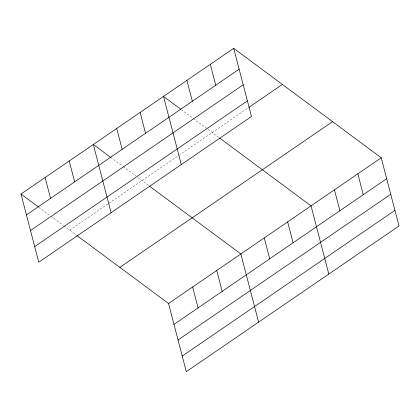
<?xml version="1.0" encoding="UTF-8"?>
<svg xmlns="http://www.w3.org/2000/svg" width="420" height="420" viewBox="0 0 420 420"><rect width="100%" height="100%" fill="white"/><g stroke="black" fill="none" stroke-linecap="round" stroke-linejoin="round"><path stroke-width="0.32" stroke-dasharray="2.1 1.58" d="M69.689 230.155L108.255 203.732M108.791 203.364L178.164 155.841M178.7 155.474L248.357 107.756M181.314 109.604L192.827 118.151M193.352 118.54L218.993 137.566M110.597 157.306L122.635 166.236M123.16 166.625L135.723 175.948M137.818 177.503L148.801 185.651M38.798 207.233L50.316 215.78M50.841 216.169L63.404 225.493M63.929 225.881L76.477 235.195"/><path stroke-width="0.63" d="M233.704 48.31L251.465 116.498L38.761 262.211L21 194.03L233.704 48.31L381.239 157.789L399 225.971L186.296 371.69L168.535 303.502L77.002 235.583M26.439 214.909L239.143 69.195M30.508 230.517L243.212 84.803M34.692 246.603L247.401 100.884M248.892 107.389L282.392 84.441M119.847 267.377L332.551 121.664M168.535 303.502L381.239 157.789M173.975 324.387L386.678 178.668M178.038 339.995L390.747 194.276M182.228 356.076L394.937 210.362M180.789 109.216L163.511 96.401L181.272 164.582M219.513 137.954L311.047 205.874L328.808 274.06M110.597 157.306L93.319 144.485L111.08 212.667M149.321 186.039L240.854 253.958L258.615 322.145M21 194.03L38.278 206.85M357.84 173.817L363.279 194.696M334.446 189.845L339.885 210.725M287.647 221.902L293.087 242.786M264.253 237.93L269.693 258.815M210.304 64.339L215.744 85.223M186.91 80.372L192.35 101.252M216.746 270.475L222.185 291.354M192.644 286.991L198.083 307.87M140.112 112.429L145.551 133.308M116.718 128.457L122.157 149.336M69.211 161.002L74.65 181.881M45.108 177.513L50.547 198.392"/></g></svg>
